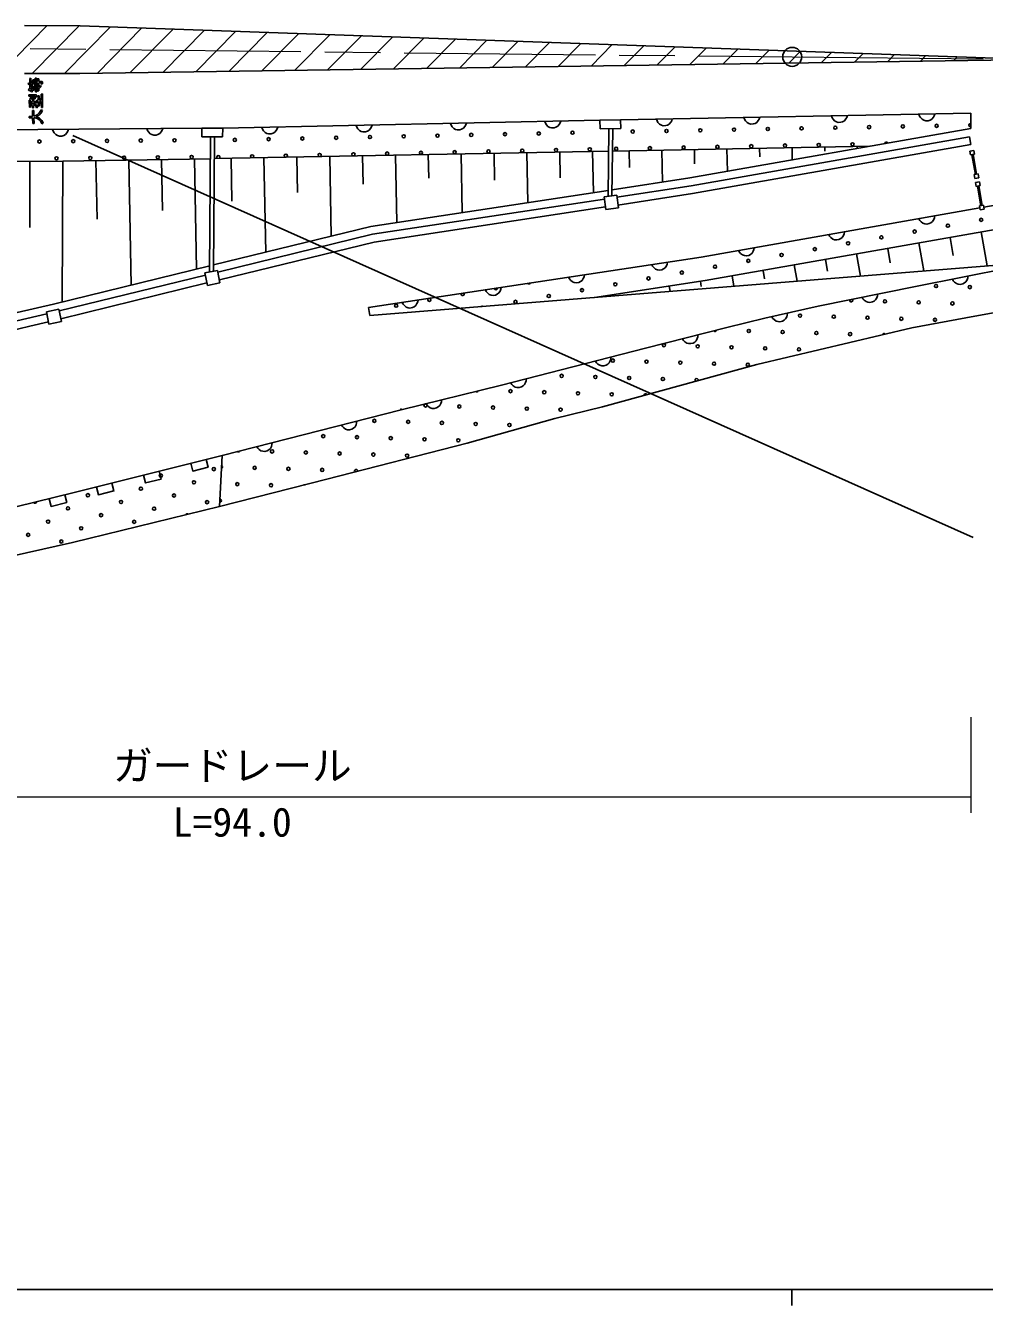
# Model space of a CAD drawing. Units: millimetres, scale not verified. Extents: x 40000 to 680000, y 20000 to 380000.
# Drawn here: x 119861 to 180086, y 204000 to 284353 of the extents above; entities that cross this region are included whole.
import ezdxf
from ezdxf.enums import TextEntityAlignment as Align

# ---------------------------------------------------------------- set-up
doc = ezdxf.new("R2010")
doc.units = ezdxf.units.MM
doc.header["$LTSCALE"] = 1000
doc.linetypes.add('CHAIN', pattern=[18.5, 12, -1.5, 3.5, -1.5])
for name, color, linetype, lineweight in [('M-BGD', 7, 'Continuous', 25), ('M-BMK', 2, 'CHAIN', 13), ('M-BMK-SRVR', 3, 'Continuous', 25), ('M-STR-HTXT', 7, 'Continuous', 13), ('M-STR-STRC', 7, 'Continuous', 25), ('M-TTL-BAND', 7, 'Continuous', 25)]:
    doc.layers.add(name, color=color, linetype=linetype, lineweight=lineweight)
doc.styles.add('ＭＳ ゴシック', font='')
doc.styles.get('ＭＳ ゴシック').set_extended_font_data('MS Gothic')

# ---------------------------------------------------------------- blocks, each defined once
blk = doc.blocks.new('BUHIN29')
at = {"color": 7, "linetype": 'Continuous', "lineweight": 25}
blk.add_lwpolyline([(-175, -468), (-269, -390), (-339, -300), (-409, -173), (-427, -48), (-418, 74), (-364, 219), (-290, 317), (-195, 399), (-58, 451), (55, 473), (175, 468)], dxfattribs=at)
blk = doc.blocks.new('BUHIN31')
at = {"color": 7, "linetype": 'Continuous', "lineweight": 25}
blk.add_lwpolyline([(-175, -468), (-269, -391), (-339, -300), (-409, -173), (-427, -49), (-418, 74), (-364, 219), (-290, 317), (-195, 399), (-58, 451), (54, 473), (175, 468)], dxfattribs=at)
blk = doc.blocks.new('BUHIN140')
at = {"color": 7, "linetype": 'Continuous', "lineweight": 25}
blk.add_lwpolyline([(-221, -449), (-306, -362), (-367, -265), (-424, -131), (-429, -6), (-409, 115), (-340, 254), (-257, 344), (-155, 416), (-13, 455), (101, 466), (221, 449)], dxfattribs=at)
blk = doc.blocks.new('BUHIN141')
at = {"color": 7, "linetype": 'Continuous', "lineweight": 25}
blk.add_lwpolyline([(-210, -454), (-298, -369), (-361, -274), (-421, -141), (-429, -16), (-411, 105), (-346, 246), (-265, 338), (-164, 412), (-24, 455), (90, 468), (210, 454)], dxfattribs=at)
blk = doc.blocks.new('BUHIN145')
at = {"color": 7, "linetype": 'Continuous', "lineweight": 25}
blk.add_lwpolyline([(-282, -413), (-354, -315), (-401, -211), (-438, -70), (-426, 55), (-389, 171), (-301, 299), (-206, 377), (-94, 434), (51, 452), (166, 447), (282, 413)], dxfattribs=at)
blk = doc.blocks.new('BUHIN146')
at = {"color": 7, "linetype": 'Continuous', "lineweight": 25}
blk.add_lwpolyline([(-277, -416), (-351, -319), (-399, -215), (-437, -75), (-426, 50), (-391, 167), (-305, 296), (-210, 374), (-100, 433), (46, 453), (160, 449), (277, 416)], dxfattribs=at)
blk = doc.blocks.new('BUHIN147')
at = {"color": 7, "linetype": 'Continuous', "lineweight": 25}
blk.add_lwpolyline([(-278, -416), (-351, -318), (-399, -214), (-438, -74), (-426, 51), (-390, 168), (-304, 296), (-210, 375), (-99, 433), (47, 453), (161, 448), (278, 416)], dxfattribs=at)
blk = doc.blocks.new('BUHIN187')
at = {"color": 7, "linetype": 'Continuous', "lineweight": 25}
blk.add_lwpolyline([(180, 467), (-287, 646), (-646, -287), (-180, -467)], dxfattribs=at)
blk = doc.blocks.new('BUHIN188')
at = {"color": 7, "linetype": 'Continuous', "lineweight": 25}
blk.add_lwpolyline([(177, 468), (-290, 645), (-645, -290), (-177, -468)], dxfattribs=at)
blk = doc.blocks.new('BUHIN201')
at = {"color": 3, "linetype": 'Continuous', "lineweight": 25}
blk.add_circle((0, 0), 597, dxfattribs=at)

msp = doc.modelspace()

# ---------------------------------------------------------------- linework, layer by layer
at = {"layer": 'M-BGD'}
for p, q in [((157232, 278436), (179225, 278851)), ((179243, 277898), (179225, 278851)), ((132242, 277911), (155932, 278412)), ((155932, 278412), (157232, 278436)), ((155942, 277862), (155932, 278412)), ((157242, 277886), (157232, 278436)), ((107248, 277700), (130942, 277920)), ((130938, 277370), (130942, 277920)), ((130938, 277370), (132238, 277361)), ((130942, 277920), (132242, 277911)), ((131483, 277366), (131423, 268883)), ((131723, 277364), (131663, 268932)), ((132238, 277361), (132242, 277911)), ((155942, 277862), (157242, 277886)), ((156498, 277872), (156452, 273630)), ((156738, 277877), (156692, 273661)), ((179243, 277898), (161590, 274788)), ((179145, 277373), (161671, 274294)), ((179232, 276881), (179145, 277373)), ((156482, 276468), (131714, 276000)), ((155480, 276449), (155529, 273867)), ((172886, 276778), (156722, 276473)), ((157775, 276493), (157795, 275435)), ((159822, 276531), (159860, 274525)), ((179232, 276881), (161752, 273801)), ((161868, 276570), (161885, 275671)), ((163914, 276609), (163941, 275202)), ((165961, 276647), (165971, 276104)), ((168007, 276686), (168021, 275921)), ((170053, 276725), (170058, 276474)), ((172100, 276763), (172102, 276640)), ((179176, 276476), (179423, 276519)), ((179176, 276476), (179220, 276229)), ((179423, 276519), (179466, 276273)), ((122195, 275845), (106720, 275791)), ((120133, 275838), (120121, 271684)), ((122195, 275845), (122156, 267000)), ((131474, 275996), (122195, 275845)), ((124280, 275879), (124350, 272209)), ((126343, 275913), (126491, 268060)), ((128406, 275946), (128466, 272750)), ((130468, 275980), (130599, 269064)), ((132772, 276020), (132823, 273323)), ((134836, 276059), (134948, 270128)), ((136901, 276098), (136943, 273864)), ((138965, 276137), (139060, 271133)), ((141029, 276176), (141063, 274406)), ((143094, 276215), (143174, 271989)), ((145158, 276254), (145186, 274778)), ((147222, 276293), (147292, 272615)), ((149287, 276332), (149319, 274643)), ((151351, 276371), (151410, 273241)), ((153416, 276410), (153446, 274790)), ((179220, 276229), (179466, 276273)), ((179523, 275014), (179306, 276245)), ((179380, 276258), (179598, 275027)), ((179437, 274999), (179684, 275042)), ((179437, 274999), (179481, 274752)), ((179684, 275042), (179727, 274796)), ((141556, 271744), (156456, 274007)), ((156696, 274044), (161590, 274788)), ((157006, 273585), (161671, 274294)), ((179481, 274752), (179727, 274796)), ((179523, 274506), (179769, 274549)), ((179523, 274506), (179567, 274260)), ((179567, 274260), (179813, 274303)), ((179870, 273044), (179652, 274275)), ((179727, 274288), (179945, 273057)), ((179769, 274549), (179813, 274303)), ((141653, 271253), (156215, 273465)), ((156991, 273700), (156198, 273598)), ((156198, 273598), (156300, 272804)), ((157093, 272906), (156991, 273700)), ((161752, 273801), (157070, 273089)), ((141750, 270762), (156279, 272969)), ((156300, 272804), (157093, 272906)), ((179806, 272906), (162299, 269823)), ((179784, 273029), (180030, 273072)), ((179784, 273029), (179828, 272783)), ((179828, 272783), (180074, 272826)), ((180030, 273072), (180074, 272826)), ((131666, 269325), (141556, 271744)), ((131932, 268876), (141653, 271253)), ((177926, 271052), (178127, 269909)), ((179882, 271396), (180257, 269268)), ((132034, 268386), (141750, 270762)), ((172057, 270018), (172302, 268629)), ((174013, 270363), (174171, 269466)), ((175970, 270707), (176279, 268949)), ((121615, 266868), (131426, 269267)), ((162299, 269823), (141407, 266649)), ((183850, 269557), (141482, 266154)), ((168145, 269329), (168324, 268310)), ((170101, 269674), (170231, 268937)), ((121975, 266441), (131155, 268686)), ((131910, 268983), (131127, 268821)), ((131127, 268821), (131288, 268038)), ((132072, 268200), (131910, 268983)), ((164232, 268640), (164347, 267991)), ((166189, 268985), (166283, 268448)), ((175750, 267979), (181652, 269140)), ((122077, 265951), (131256, 268196)), ((131288, 268038), (132072, 268200)), ((160288, 268000), (160338, 267669)), ((162252, 268298), (162302, 267969)), ((169639, 266736), (175750, 267979)), ((121615, 266868), (106632, 263382)), ((186543, 267411), (179488, 266107)), ((121197, 266257), (106868, 262924)), ((121952, 266554), (121169, 266392)), ((121169, 266392), (121330, 265609)), ((122114, 265771), (121952, 266554)), ((141407, 266649), (141482, 266154)), ((163898, 265392), (166290, 265974)), ((166290, 265974), (169639, 266736)), ((179488, 266107), (175535, 265374)), ((106973, 262414), (120122, 265473)), ((120122, 265473), (121299, 265761)), ((121330, 265609), (122114, 265771)), ((158803, 264092), (163898, 265392)), ((175535, 265374), (165798, 263067)), ((149748, 261772), (158803, 264092)), ((165798, 263067), (156099, 260408)), ((143449, 260235), (149748, 261772)), ((156099, 260408), (153101, 259681)), ((132202, 257364), (143449, 260235)), ((153101, 259681), (147607, 258130)), ((147607, 258130), (138787, 255875)), ((122914, 255031), (132202, 257364)), ((132202, 257364), (132033, 254169)), ((138787, 255875), (132033, 254169)), ((111628, 252259), (122914, 255031)), ((132033, 254169), (122798, 251899)), ((122798, 251899), (115182, 250182))]:
    msp.add_line(p, q, dxfattribs=at)
for points in [[(224980, 275411), (200783, 276600), (180052, 272949)], [(214912, 274404), (200877, 275093), (162541, 268342), (155604, 267288)], [(179055, 268629), (179038, 268509), (178998, 268401), (178926, 268275), (178830, 268195), (178721, 268138), (178569, 268108), (178447, 268120), (178328, 268157), (178211, 268247), (178133, 268331), (178074, 268436)], [(173379, 267496), (173363, 267376), (173323, 267268), (173252, 267142), (173156, 267061), (173048, 267003), (172896, 266972), (172774, 266983), (172654, 267020), (172537, 267108), (172459, 267192), (172399, 267297)], [(167716, 266299), (167703, 266178), (167666, 266069), (167598, 265941), (167504, 265858), (167397, 265798), (167246, 265763), (167123, 265771), (167003, 265806), (166883, 265891), (166803, 265973), (166741, 266077)], [(162092, 264931), (162082, 264810), (162048, 264701), (161983, 264571), (161891, 264485), (161786, 264422), (161636, 264384), (161513, 264389), (161392, 264420), (161270, 264502), (161188, 264582), (161123, 264684)], [(145987, 260854), (145975, 260733), (145940, 260624), (145874, 260495), (145781, 260410), (145675, 260349), (145524, 260312), (145402, 260318), (145281, 260350), (145160, 260434), (145079, 260514), (145015, 260617)]]:
    msp.add_lwpolyline(points, dxfattribs=at)
for centre, radius in [((170722, 277941), 99.5), ((172843, 277981), 99.5), ((174963, 278021), 99.5), ((177084, 278061), 99.5), ((127096, 277134), 99.5), ((129217, 277154), 99.5), ((133007, 277177), 99.5), ((135128, 277222), 99.5), ((137249, 277267), 99.5), ((139370, 277311), 99.5), ((141491, 277356), 99.5), ((143612, 277401), 99.5), ((145732, 277446), 99.5), ((147853, 277491), 99.5), ((149974, 277536), 99.5), ((152095, 277581), 99.5), ((154216, 277626), 99.5), ((157996, 277700), 99.5), ((160117, 277740), 99.5), ((162238, 277780), 99.5), ((164359, 277820), 99.5), ((166480, 277861), 99.5), ((168601, 277901), 99.5), ((120732, 277075), 99.5), ((122854, 277095), 99.5), ((124975, 277114), 99.5), ((142574, 276318), 99.5), ((144694, 276363), 99.5), ((146815, 276408), 99.5), ((148936, 276453), 99.5), ((151057, 276498), 99.5), ((153178, 276543), 99.5), ((155299, 276588), 99.5), ((156955, 276620), 99.5), ((159076, 276660), 99.5), ((161197, 276700), 99.5), ((163318, 276740), 99.5), ((165439, 276780), 99.5), ((167560, 276820), 99.5), ((169681, 276860), 99.5), ((171802, 276900), 99.5), ((121803, 276024), 99.5), ((123924, 276044), 99.5), ((126045, 276064), 99.5), ((128166, 276083), 99.5), ((130288, 276103), 99.5), ((138332, 276229), 99.5), ((140453, 276273), 99.5), ((177792, 271790), 99.5), ((179881, 272157), 99.5), ((173613, 271054), 99.5), ((175702, 271422), 99.5), ((167346, 269950), 99.5), ((169435, 270318), 99.5), ((171524, 270686), 99.5), ((163167, 269214), 99.5), ((165257, 269582), 99.5), ((158989, 268478), 99.5), ((161078, 268846), 99.5), ((154811, 267743), 99.5), ((156900, 268110), 99.5), ((177050, 268001), 99.5), ((179171, 267935), 99.5), ((143136, 266764), 99.5), ((150632, 267007), 99.5), ((152722, 267375), 99.5), ((173837, 267039), 99.5), ((175957, 266973), 99.5), ((178078, 266908), 99.5), ((168504, 266142), 99.5), ((170624, 266077), 99.5), ((172744, 266011), 99.5), ((174865, 265946), 99.5), ((176985, 265880), 99.5), ((165290, 265180), 99.5), ((167411, 265115), 99.5), ((169531, 265049), 99.5), ((171651, 264984), 99.5), ((162077, 264218), 99.5), ((164198, 264153), 99.5), ((166318, 264087), 99.5), ((168438, 264022), 99.5), ((156744, 263322), 99.5), ((158864, 263256), 99.5), ((160984, 263191), 99.5), ((163105, 263126), 99.5), ((165225, 263060), 99.5), ((153531, 262360), 99.5), ((155651, 262294), 99.5), ((157771, 262229), 99.5), ((159891, 262164), 99.5), ((150317, 261398), 99.5), ((152438, 261333), 99.5), ((154558, 261267), 99.5), ((156678, 261202), 99.5), ((144984, 260502), 99.5), ((147104, 260436), 99.5), ((149224, 260371), 99.5), ((151345, 260305), 99.5), ((141771, 259540), 99.5), ((143442, 260259), 25), ((143891, 259474), 99.5), ((153465, 260240), 99.5), ((146011, 259409), 99.5), ((148132, 259343), 99.5), ((150252, 259278), 99.5), ((138557, 258578), 99.5), ((140678, 258512), 99.5), ((142798, 258447), 99.5), ((144918, 258381), 99.5), ((147039, 258316), 99.5), ((135344, 257616), 99.5), ((137465, 257550), 99.5), ((139585, 257485), 99.5), ((141705, 257419), 99.5), ((143825, 257354), 99.5), ((131685, 256508), 99.5), ((134251, 256588), 99.5), ((136372, 256523), 99.5), ((138492, 256457), 99.5), ((128356, 256102), 99.5), ((130435, 255680), 99.5), ((133158, 255561), 99.5), ((135279, 255495), 99.5), ((123776, 254868), 99.5), ((127105, 255274), 99.5), ((129184, 254851), 99.5), ((122525, 254040), 99.5), ((125855, 254445), 99.5), ((127934, 254023), 99.5), ((131263, 254429), 99.5), ((121275, 253211), 99.5), ((124604, 253617), 99.5), ((126683, 253195), 99.5), ((120024, 252383), 99.5), ((123354, 252789), 99.5), ((122103, 251961), 99.5)]:
    msp.add_circle(centre, radius, dxfattribs=at)
for centre, start, end in [((179205, 278101), 71.19382, 290.97055), ((173923, 276940), 21.75685, 178.2313), ((131969, 276094), 298.07792, 244.08646), ((134090, 276139), 291.11442, 251.04995), ((136211, 276184), 279.98223, 262.18214), ((149404, 267867), 190.81559, 6.46271), ((151493, 268235), 221.29747, 335.98083), ((145226, 267132), 113.77154, 83.50676), ((147315, 267500), 161.0147, 36.2636), ((171717, 267104), 159.30733, 43.69253), ((148543, 266639), 60.29019, 128.8932), ((163170, 265246), 216.80306, 351.83116), ((159957, 264284), 106.38353, 102.25069), ((173772, 264918), 35.07207, 171.5933), ((162012, 262098), 333.05904, 237.60219), ((148197, 261463), 236.60099, 330.82773), ((158799, 261136), 21.82978, 188.83145), ((133224, 257681), 227.52232, 341.11795), ((132131, 256654), 286.63766, 67.31649), ((140612, 256392), 345.37358, 223.31), ((137399, 255430), 81.75626, 126.60277), ((120446, 254462), 214.69552, 352.90504), ((132066, 254533), 259.49178, 94.46237), ((130012, 253601), 58.20102, 149.41567)]:
    msp.add_arc(centre, 99.5, start, end, dxfattribs=at)
at = {"layer": 'M-BMK'}
for p, q in [((106651, 283052), (168015, 282389)), ((168015, 282389), (268009, 281310))]:
    msp.add_line(p, q, dxfattribs=at)
at = {"layer": 'M-STR-HTXT'}
for p, q in [((179225, 240942), (179225, 234921)), ((86474, 235921), (179225, 235921))]:
    msp.add_line(p, q, dxfattribs=at)
at = {"layer": 'M-STR-STRC'}
for p, q in [((121193, 284348), (118234, 281354)), ((123282, 284340), (119798, 284353)), ((123221, 284338), (120269, 281351)), ((125195, 284273), (122301, 281344)), ((183271, 282225), (123282, 284340)), ((127165, 284204), (124349, 281354)), ((129133, 284132), (126418, 281385)), ((131103, 284063), (128487, 281415)), ((133075, 283995), (130556, 281446)), ((135045, 283926), (132625, 281476)), ((137015, 283856), (134693, 281507)), ((138983, 283785), (136762, 281537)), ((140953, 283716), (138831, 281568)), ((142923, 283646), (140900, 281599)), ((144893, 283577), (142969, 281629)), ((146863, 283507), (145038, 281660)), ((148833, 283438), (147106, 281690)), ((150803, 283369), (149175, 281721)), ((152774, 283299), (151244, 281751)), ((154744, 283230), (153313, 281782)), ((156714, 283160), (155382, 281813)), ((158684, 283091), (157450, 281843)), ((160654, 283022), (159519, 281874)), ((162624, 282952), (161588, 281904)), ((164594, 282883), (163657, 281935)), ((123267, 281341), (183271, 282225)), ((166564, 282813), (165726, 281966)), ((168534, 282744), (167795, 281996)), ((170504, 282675), (169863, 282027)), ((172474, 282605), (171932, 282057)), ((174444, 282536), (174001, 282088)), ((176414, 282466), (176070, 282118)), ((178384, 282397), (178139, 282149)), ((120178, 281352), (119792, 281353)), ((120950, 281350), (120178, 281352)), ((121336, 281349), (120950, 281350)), ((122109, 281346), (121336, 281349)), ((122881, 281342), (122109, 281346)), ((123267, 281341), (122881, 281342)), ((120030, 280676), (120043, 280754)), ((120183, 281043), (120120, 281041)), ((120120, 281041), (120127, 280726)), ((120129, 280608), (120192, 280610)), ((120134, 280358), (120129, 280608)), ((120183, 281043), (120190, 280703)), ((120252, 280912), (120187, 280860)), ((120189, 280773), (120278, 280826)), ((120195, 280473), (120192, 280610)), ((120195, 280473), (120269, 280518)), ((120219, 280598), (120257, 280665)), ((120278, 280826), (120252, 280912)), ((120260, 280658), (120321, 280660)), ((120262, 280578), (120260, 280658)), ((120262, 280578), (120323, 280579)), ((120287, 280431), (120269, 280518)), ((120315, 280950), (120393, 280952)), ((120321, 280660), (120315, 280950)), ((120328, 280301), (120323, 280579)), ((120399, 280661), (120393, 280952)), ((120399, 280661), (120474, 280663)), ((120401, 280581), (120476, 280583)), ((120406, 280302), (120401, 280581)), ((120466, 281058), (120544, 281060)), ((120474, 280663), (120466, 281058)), ((120484, 280192), (120476, 280583)), ((120548, 280843), (120544, 281060)), ((120548, 280843), (120612, 280845)), ((120550, 280765), (120613, 280767)), ((120561, 280194), (120550, 280765)), ((120608, 281016), (120683, 281017)), ((120612, 280845), (120608, 281016)), ((120624, 280250), (120613, 280767)), ((120687, 280846), (120683, 281017)), ((120687, 280846), (120850, 280850)), ((120688, 280768), (120838, 280771)), ((120694, 280499), (120688, 280768)), ((120699, 280252), (120694, 280474)), ((120742, 280425), (120694, 280474)), ((120849, 280527), (120788, 280598)), ((120850, 280676), (120848, 280761)), ((120850, 280676), (120924, 280693)), ((120924, 280693), (120922, 280796)), ((120042, 280309), (120064, 280388)), ((120511, 280010), (120071, 280001)), ((120073, 279922), (120071, 280001)), ((120073, 279922), (120484, 279930)), ((120093, 279674), (120154, 279676)), ((120102, 279229), (120093, 279674)), ((120141, 279823), (120454, 279830)), ((120142, 279742), (120141, 279823)), ((120142, 279742), (120456, 279748)), ((120156, 279575), (120154, 279676)), ((120287, 280431), (120197, 280390)), ((120198, 280332), (120197, 280390)), ((120263, 280173), (120321, 280233)), ((120296, 279706), (120354, 279707)), ((120298, 279578), (120296, 279706)), ((120328, 280301), (120406, 280302)), ((120357, 279579), (120354, 279707)), ((120456, 279748), (120454, 279830)), ((120484, 280192), (120561, 280194)), ((120490, 279923), (120484, 279930)), ((120492, 279856), (120490, 279923)), ((120492, 279856), (120568, 279871)), ((120568, 279871), (120566, 279953)), ((120572, 279665), (120651, 279666)), ((120574, 279585), (120572, 279665)), ((120624, 280250), (120699, 280252)), ((120645, 279946), (120721, 279948)), ((120651, 279666), (120645, 279946)), ((120727, 279668), (120721, 279948)), ((120727, 279668), (120847, 279670)), ((120839, 280057), (120915, 280059)), ((120847, 279670), (120839, 280057)), ((120933, 279216), (120915, 280059)), ((120102, 279229), (120163, 279230)), ((120156, 279575), (120298, 279578)), ((120158, 279505), (120300, 279508)), ((120160, 279410), (120158, 279505)), ((120160, 279410), (120302, 279413)), ((120161, 279342), (120303, 279345)), ((120163, 279230), (120161, 279342)), ((120293, 279030), (120380, 279032)), ((120301, 278655), (120293, 279030)), ((120302, 279413), (120300, 279508)), ((120306, 279196), (120303, 279345)), ((120306, 279196), (120365, 279198)), ((120357, 279579), (120566, 279583)), ((120358, 279509), (120567, 279514)), ((120360, 279414), (120358, 279509)), ((120365, 279198), (120362, 279346)), ((120387, 278668), (120380, 279032)), ((120556, 279190), (120629, 279224)), ((120567, 279514), (120566, 279583)), ((120574, 279585), (120653, 279586)), ((120658, 279313), (120653, 279586)), ((120658, 279313), (120735, 279315)), ((120729, 279588), (120849, 279590)), ((120735, 279315), (120729, 279588)), ((120836, 279074), (120932, 279026)), ((120857, 279214), (120849, 279590)), ((120857, 279214), (120933, 279216)), ((120092, 278651), (120301, 278655)), ((120094, 278565), (120092, 278651)), ((120094, 278565), (120303, 278570)), ((120310, 278205), (120303, 278570)), ((120310, 278205), (120397, 278207)), ((120397, 278207), (120389, 278561)), ((120875, 278193), (120966, 278231)), ((122821, 277445), (179370, 252203))]:
    msp.add_line(p, q, dxfattribs=at)
for points in [[(120030, 280676), (120051, 280671), (120088, 280660), (120124, 280647), (120154, 280634), (120176, 280623), (120197, 280612), (120209, 280605), (120219, 280598)], [(120127, 280726), (120080, 280742), (120063, 280747), (120043, 280754)], [(120257, 280665), (120247, 280672), (120234, 280681), (120216, 280691), (120202, 280698), (120190, 280703), (120188, 280704)], [(120788, 280598), (120733, 280552), (120694, 280499)], [(120742, 280425), (120792, 280479), (120849, 280527)], [(120850, 280850), (120872, 280850), (120897, 280844), (120914, 280827), (120922, 280796)], [(120042, 280309), (120093, 280288), (120152, 280259), (120210, 280220), (120263, 280173)], [(120064, 280388), (120092, 280377), (120134, 280358)], [(120198, 280332), (120250, 280297), (120300, 280254), (120321, 280233)], [(120629, 279224), (120609, 279270), (120583, 279315), (120557, 279348), (120522, 279377), (120469, 279405), (120420, 279415), (120360, 279414)], [(120362, 279346), (120403, 279348), (120465, 279327), (120508, 279287), (120532, 279246), (120556, 279190)], [(120387, 278668), (120501, 278711), (120580, 278753), (120657, 278812), (120721, 278879), (120777, 278957), (120821, 279038), (120836, 279074)], [(120517, 278631), (120553, 278645), (120617, 278677), (120674, 278713), (120733, 278759), (120787, 278806), (120836, 278865), (120883, 278930), (120932, 279026)], [(120389, 278561), (120461, 278556), (120584, 278521), (120693, 278458), (120767, 278386), (120834, 278283), (120875, 278193)], [(120966, 278231), (120939, 278297), (120887, 278390), (120825, 278467), (120730, 278548), (120644, 278592), (120564, 278621), (120517, 278631)]]:
    msp.add_lwpolyline(points, dxfattribs=at)
for centre, radius, start, end in [((120838, 280761), 10, 1.18706, 91.18706), ((120511, 279955), 54.7, 357.94546, 90.30844)]:
    msp.add_arc(centre, radius, start, end, dxfattribs=at)
at = {"layer": 'M-TTL-BAND'}
for p, q in [((40000, 205000), (579000, 205000)), ((168000, 205000), (168000, 204000))]:
    msp.add_line(p, q, dxfattribs=at)

# ---------------------------------------------------------------- block references
at = {"layer": 'M-BGD', "rotation": 124.85299}
for name, p in [('BUHIN147', (159981, 278488)), ('BUHIN147', (165479, 278592)), ('BUHIN147', (170978, 278696)), ('BUHIN147', (176476, 278799)), ('BUHIN145', (122057, 277837)), ('BUHIN145', (127980, 277892)), ('BUHIN146', (135203, 277973)), ('BUHIN146', (141126, 278099)), ('BUHIN146', (147048, 278224)), ('BUHIN146', (152971, 278349)), ('BUHIN141', (176468, 272318)), ('BUHIN141', (170800, 271320)), ('BUHIN141', (165133, 270322)), ('BUHIN140', (159687, 269426)), ('BUHIN140', (154464, 268632)), ('BUHIN140', (149241, 267839)), ('BUHIN140', (144018, 267045)), ('BUHIN31', (156145, 263411)), ('BUHIN31', (150829, 262049)), ('BUHIN29', (140178, 259400)), ('BUHIN29', (134861, 258043)), ('BUHIN188', (130722, 256992)), ('BUHIN188', (127761, 256249)), ('BUHIN188', (124800, 255505)), ('BUHIN187', (121838, 254767))]:
    msp.add_blockref(name, p, dxfattribs=at)
at = {"layer": 'M-BMK-SRVR', "rotation": 124.85299}
msp.add_blockref('BUHIN201', (168015, 282389), dxfattribs=at)

# ---------------------------------------------------------------- texts
at = {"layer": 'M-STR-HTXT', "style": 'ＭＳ ゴシック'}
for s, p in [('ガードレール', (125349, 236421)), ('L=94.0', (129099, 232881))]:
    msp.add_text(s, height=1833, dxfattribs=at).set_placement(p, align=Align.BOTTOM_LEFT)

doc.saveas('drawing.dxf')
